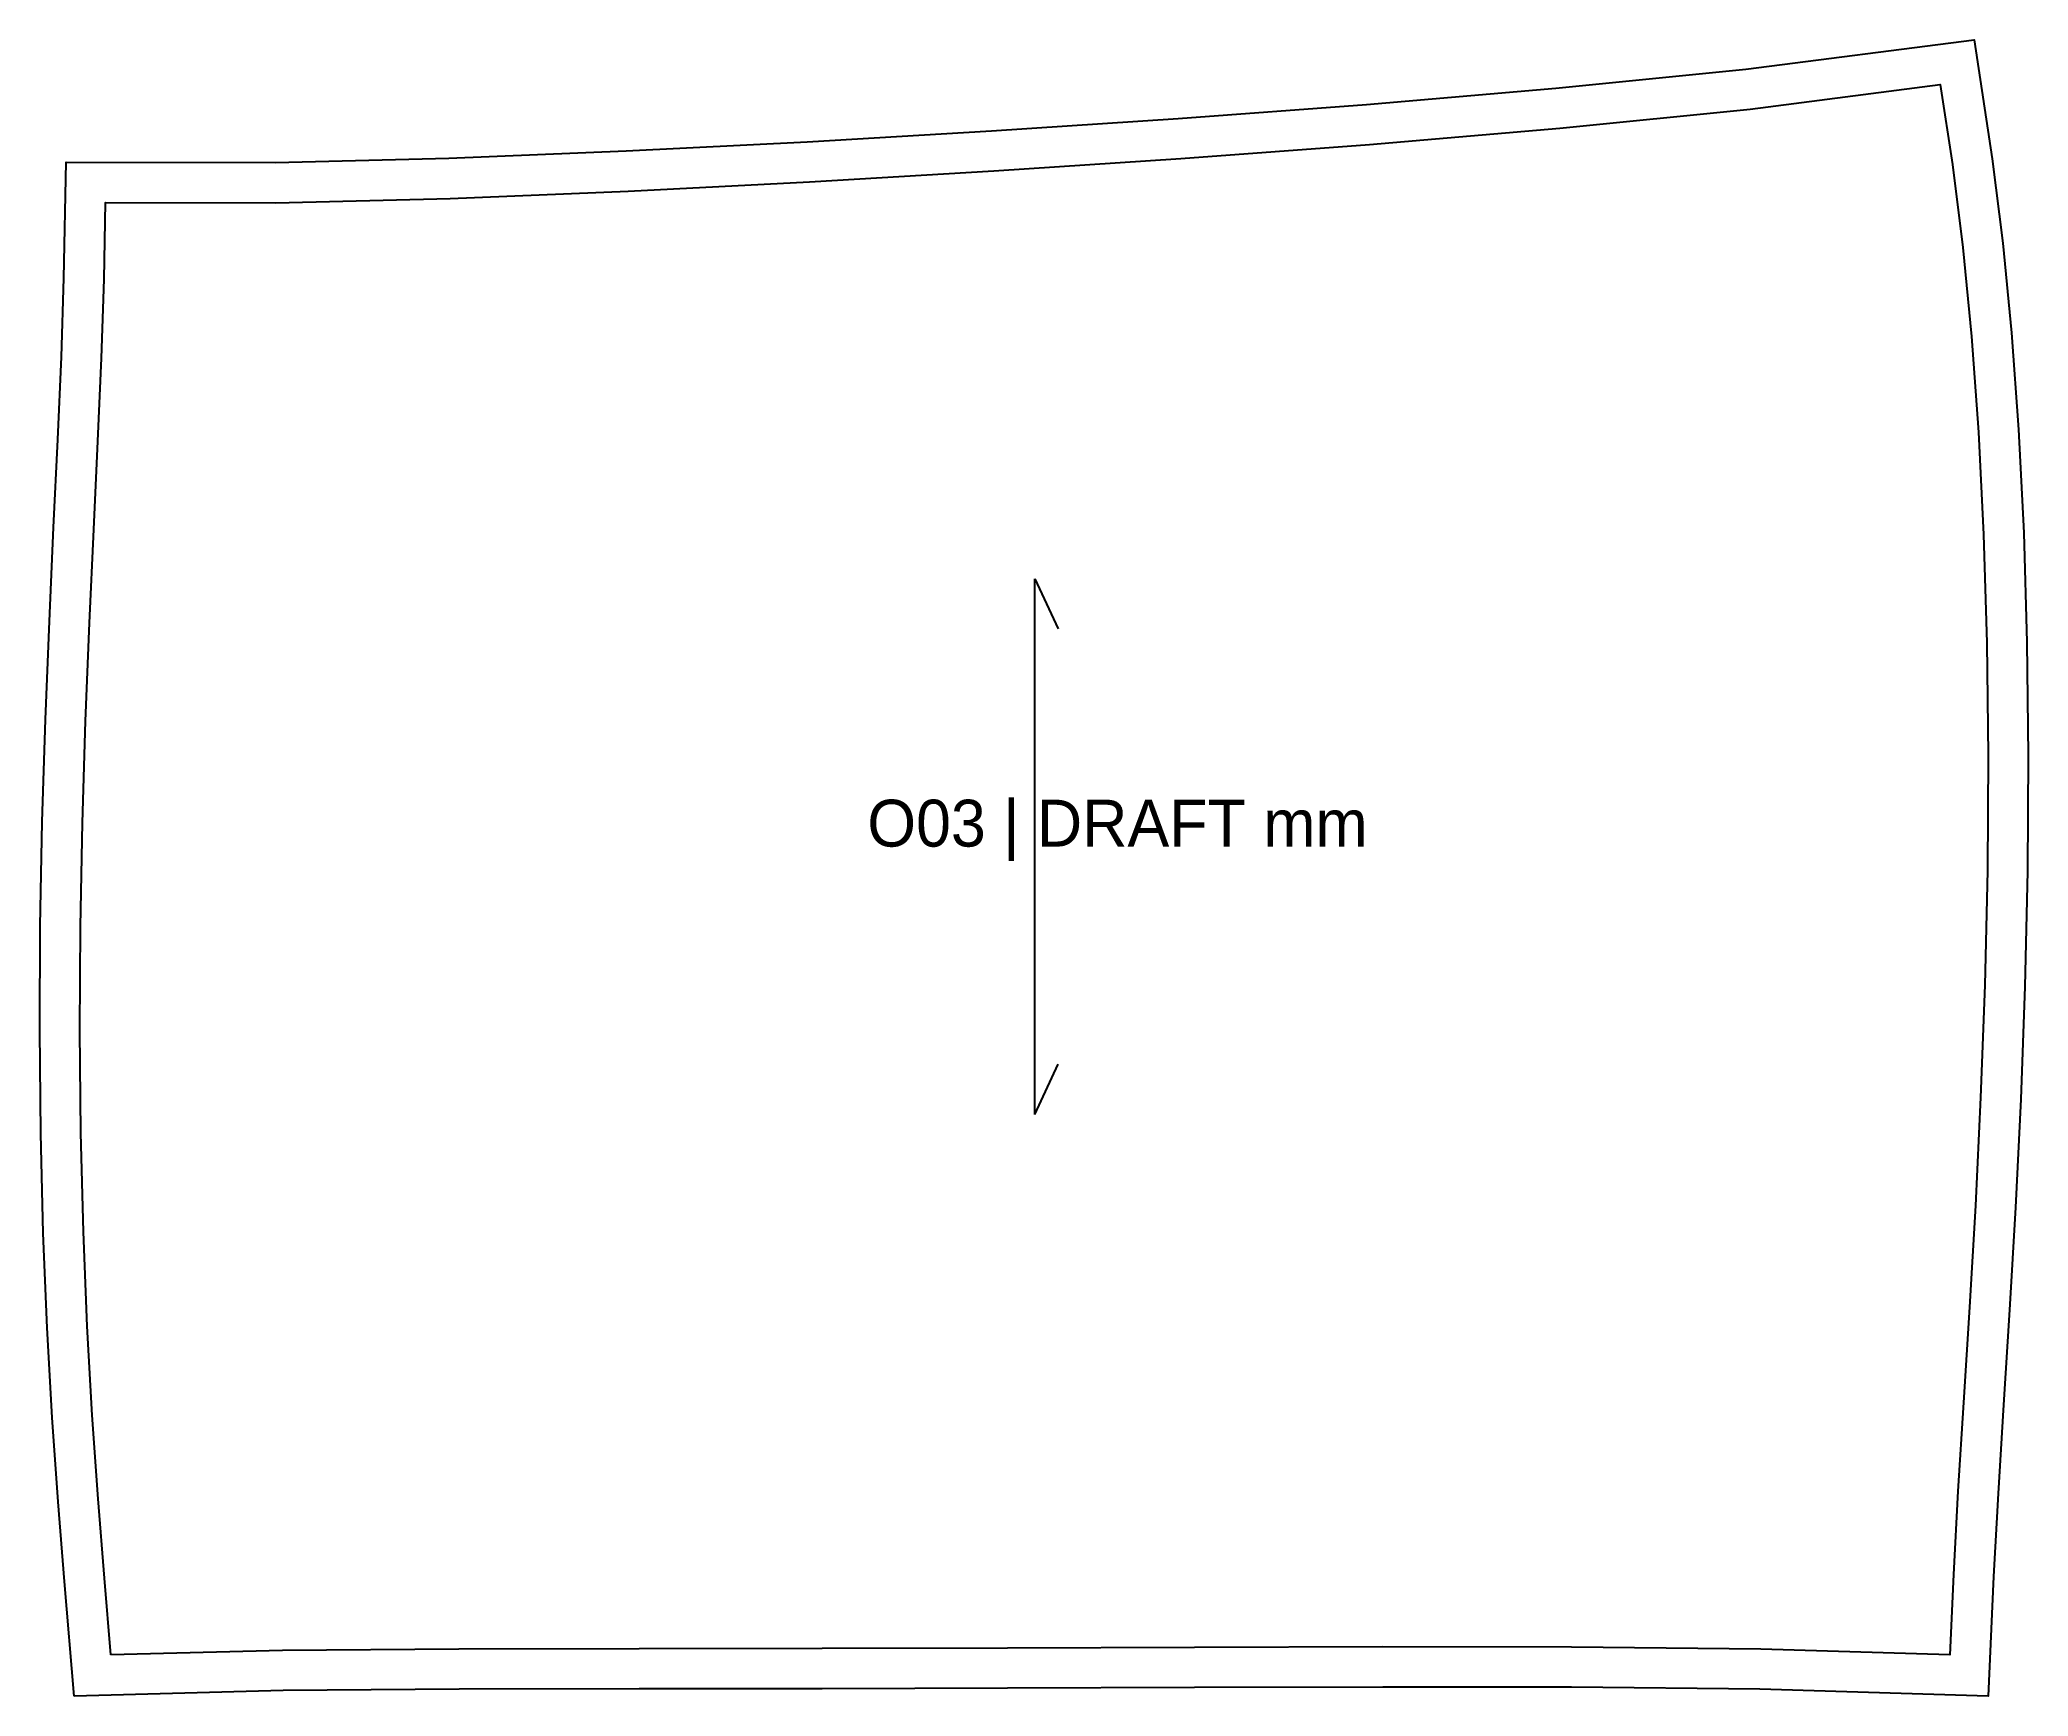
# Model space of a CAD drawing. Header units: millimetres. Extents: x -12 to 582, y -12 to 482.
import ezdxf

# ---------------------------------------------------------------- set-up
doc = ezdxf.new("R2010")
doc.units = ezdxf.units.MM
for name, color, linetype in [('CUT', 7, 'Continuous'), ('GRAIN', 1, 'Continuous'), ('LABEL', 7, 'Continuous'), ('SEW', 3, 'Continuous')]:
    doc.layers.add(name, color=color, linetype=linetype)

msp = doc.modelspace()

# ---------------------------------------------------------------- linework, layer by layer
at = {"layer": 'CUT'}
msp.add_lwpolyline([(-1.77, -12.29), (-4.62, 21.95), (-6.55, 45.72), (-8.31, 70.86), (-9.8, 97.6), (-10.96, 125.95), (-11.7, 155.68), (-12, 186.4), (-11.85, 217.61), (-11.27, 248.75), (-10.33, 279.27), (-9.14, 308.68), (-7.85, 336.63), (-6.6, 362.92), (-5.55, 387.63), (-4.8, 411.09), (-4.09, 445.71), (58.4, 445.61), (110.17, 446.89), (163.15, 449.05), (217.22, 451.82), (272.2, 455.07), (327.93, 458.77), (384.2, 462.97), (440.81, 467.79), (497.47, 473.51), (565.68, 482.25), (571.11, 446.71), (574.27, 421.56), (576.89, 394.71), (578.97, 365.86), (580.51, 335), (581.47, 302.4), (581.85, 268.55), (581.64, 234.05), (580.87, 199.6), (579.63, 165.9), (578.03, 133.56), (576.25, 103.05), (574.46, 74.62), (572.85, 48.21), (571.51, 23.41), (569.89, -12.35), (501.69, -10.28), (445.4, -9.68), (389.08, -9.62), (332.9, -9.78), (277.04, -9.96), (221.66, -10.11), (166.98, -10.19), (113.22, -10.29), (60.71, -10.66), (-1.77, -12.29)], close=True, dxfattribs=at)
at = {"layer": 'GRAIN'}
for p, q in [((285.14, 161.34), (285.14, 321.34)), ((285.14, 321.34), (292.14, 306.34)), ((285.14, 161.34), (292.14, 176.34))]:
    msp.add_line(p, q, dxfattribs=at)
at = {"layer": 'SEW'}
msp.add_lwpolyline([(9.25, 0), (7.34, 22.93), (5.42, 46.62), (3.67, 71.61), (2.18, 98.18), (1.04, 126.34), (0.3, 155.89), (0, 186.43), (0.15, 217.47), (0.73, 248.46), (1.66, 278.84), (2.85, 308.16), (4.14, 336.06), (5.39, 362.38), (6.44, 387.18), (7.2, 410.78), (7.67, 433.7), (58.54, 433.61), (110.56, 434.89), (163.7, 437.07), (217.88, 439.84), (272.95, 443.1), (328.77, 446.8), (385.16, 451.01), (441.92, 455.85), (498.83, 461.58), (555.59, 468.86), (559.22, 445.06), (562.34, 420.22), (564.93, 393.7), (567, 365.13), (568.52, 334.53), (569.47, 302.16), (569.85, 268.52), (569.64, 234.22), (568.88, 199.96), (567.64, 166.42), (566.05, 134.21), (564.27, 103.78), (562.49, 75.36), (560.87, 48.9), (559.52, 24.01), (558.44, 0), (501.94, 1.72), (445.46, 2.32), (389.07, 2.38), (332.87, 2.22), (277, 2.04), (221.64, 1.89), (166.96, 1.81), (113.17, 1.71), (60.51, 1.34)], close=True, dxfattribs=at)

# ---------------------------------------------------------------- texts
at = {"layer": 'LABEL'}
msp.add_text('O03 | DRAFT mm', height=14, dxfattribs=at).set_placement((235.14, 241.34))

doc.saveas('drawing.dxf')
